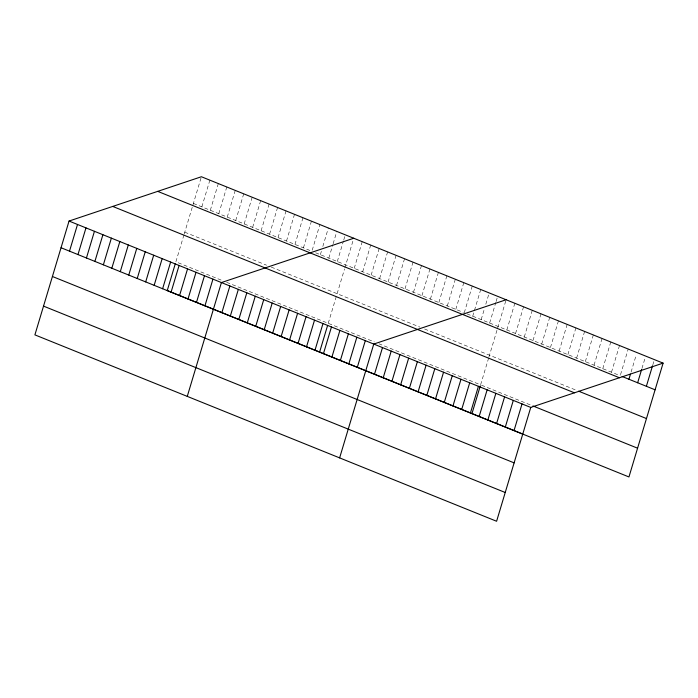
<?xml version="1.0" encoding="UTF-8"?>
<svg xmlns="http://www.w3.org/2000/svg" width="698" height="698" viewBox="0 0 698 698"><rect width="100%" height="100%" fill="white"/><g stroke="black" fill="none" stroke-linecap="round" stroke-linejoin="round"><path stroke-width="0.52" stroke-dasharray="3.49 2.62" d="M183.932 234.964L175.879 261.811L222.898 280.797M184.211 234.039L201.399 176.742M201.853 206.844L209.862 180.163M210.316 210.264L218.326 183.574M218.788 213.675L226.789 186.994M227.251 217.095L235.252 190.414M235.715 220.516L243.715 193.826M244.178 223.927L252.187 197.246M252.641 227.347L260.651 200.658M261.104 230.768L269.114 204.078M269.576 234.179L277.577 207.498M278.04 237.599L286.04 210.909M286.503 241.019L294.504 214.33M294.966 244.431L302.976 217.75M303.429 247.851L311.439 221.161M312.207 250.242L319.902 224.582M320.356 254.683L321.595 250.582M322.825 246.473L328.365 228.002M328.828 258.103L332.824 244.754M333.138 243.733L336.829 231.413M337.291 261.514L343.451 240.993M343.756 239.964L345.292 234.833M328.235 323.322L336.567 295.542M337.125 293.692L344.524 269.044M344.829 268.015L353.755 238.245M354.218 268.355L362.227 241.665M362.681 271.766L370.69 245.085M371.144 275.187L379.154 248.497M379.607 278.598L387.617 251.917M388.079 282.018L396.08 255.337M396.543 285.438L404.543 258.749M405.006 288.85L413.007 262.169M413.469 292.27L421.479 265.589M421.932 295.69L429.942 269M430.396 299.102L438.405 272.421M438.859 302.522L446.868 275.832M447.331 305.942L455.332 279.252M455.794 309.354L463.795 282.673M464.257 312.774L472.267 286.084M472.721 316.185L480.73 289.504M481.184 319.605L484.264 309.345M485.808 304.215L489.193 292.924M489.647 323.026L495.807 302.496M496.121 301.466L497.657 296.336M488.652 357.978L480.599 384.825L379.023 343.817M488.932 357.044L506.12 299.756M506.835 329.962L514.845 303.272M515.56 333.478L523.561 306.797M524.277 337.003L532.286 310.313M533.002 340.519L541.002 313.838M541.718 344.044L549.727 317.354M550.443 347.56L558.444 320.879M559.159 351.085L567.169 324.396M567.884 354.601L575.894 327.92M576.6 358.126L584.61 331.437M585.325 361.643L593.335 334.961M594.05 365.167L602.051 338.478M602.767 368.684L610.776 342.003M611.492 372.209L619.492 345.519M620.522 374.704L628.217 349.044M631.088 372.06L636.323 354.619M641.959 368.396L645.039 358.135M652.839 364.74L653.764 361.66M193.39 203.432L311.893 251.263M315.653 252.781L463.315 312.39M467.075 313.908L620.208 375.725M184.761 232.181L266.584 265.214M271.286 267.116L419.891 327.1M424.593 329.002L576.696 390.4M226.658 282.315L374.32 341.924M481.568 385.217L531.955 405.555"/><path stroke-width="1.05" d="M663.1 363.126L201.399 176.742L69.05 221.048L34.9 334.874L496.601 521.258L530.75 407.431L663.1 363.126L628.95 476.952L167.25 290.569L175.259 263.87M69.512 251.149L77.513 224.468M77.975 254.569L85.976 227.88M86.439 257.99L94.439 231.3M94.902 261.401L102.911 234.72M103.365 264.821L111.375 238.131M111.828 268.233L119.838 241.552M120.292 271.653L128.301 244.972M128.764 275.073L136.764 248.383M137.227 278.485L145.228 251.804M145.69 281.905L153.691 255.215M154.153 285.325L162.163 258.635M162.617 288.736L170.626 262.055M171.08 292.157L179.089 265.467M179.543 295.568L187.553 268.887M188.015 298.988L196.016 272.307M196.478 302.409L204.479 275.719M204.942 305.82L212.951 279.139M187.265 396.385L221.414 282.559L353.755 238.245M221.868 312.66L229.878 285.971M230.331 316.072L238.341 289.391M238.803 319.492L246.804 292.802M247.267 322.912L255.267 296.222M255.73 326.324L263.731 299.643M264.193 329.744L272.203 303.054M272.656 333.155L280.666 306.474M281.12 336.576L289.129 309.895M289.583 339.996L297.592 313.306M298.055 343.407L306.056 316.726M306.518 346.827L314.519 320.146M314.981 350.248L322.982 323.558M319.605 352.071L327.624 325.373M323.444 353.659L331.454 326.978M331.908 357.079L339.917 330.39M340.371 360.5L348.381 333.81M348.834 363.911L356.844 337.23M357.306 367.331L365.307 340.641M339.621 457.888L373.77 344.062L506.12 299.756M374.486 374.268L382.495 347.578M383.211 377.784L391.212 351.103M391.927 381.309L399.937 354.619M400.652 384.825L408.662 358.144M409.377 388.35L417.378 361.66M418.093 391.866L426.103 365.185M426.818 395.391L434.819 368.701M435.535 398.907L443.544 372.226M444.26 402.432L452.26 375.742M452.976 405.948L460.985 379.267M461.701 409.473L469.702 382.783M470.417 412.989L478.427 386.308M471.97 413.582L480.294 385.854M479.142 416.514L487.143 389.824M487.858 420.03L495.868 393.349M496.583 423.555L504.593 396.865M505.308 427.071L513.309 400.39M514.025 430.596L522.034 403.906M628.933 379.25L630.469 374.119M637.649 382.766L641.654 369.425M646.374 386.291L652.534 365.761M622.145 376.51L655.09 389.807M157.722 191.365L619.423 377.749M578.633 391.185L646.47 418.564M112.727 206.425L574.428 392.808M532.923 405.948L637.579 448.195M69.05 221.048L530.75 407.431M61.04 247.738L522.75 434.112M52.42 276.495L514.121 462.87M43.529 306.117L505.23 492.5"/></g></svg>
